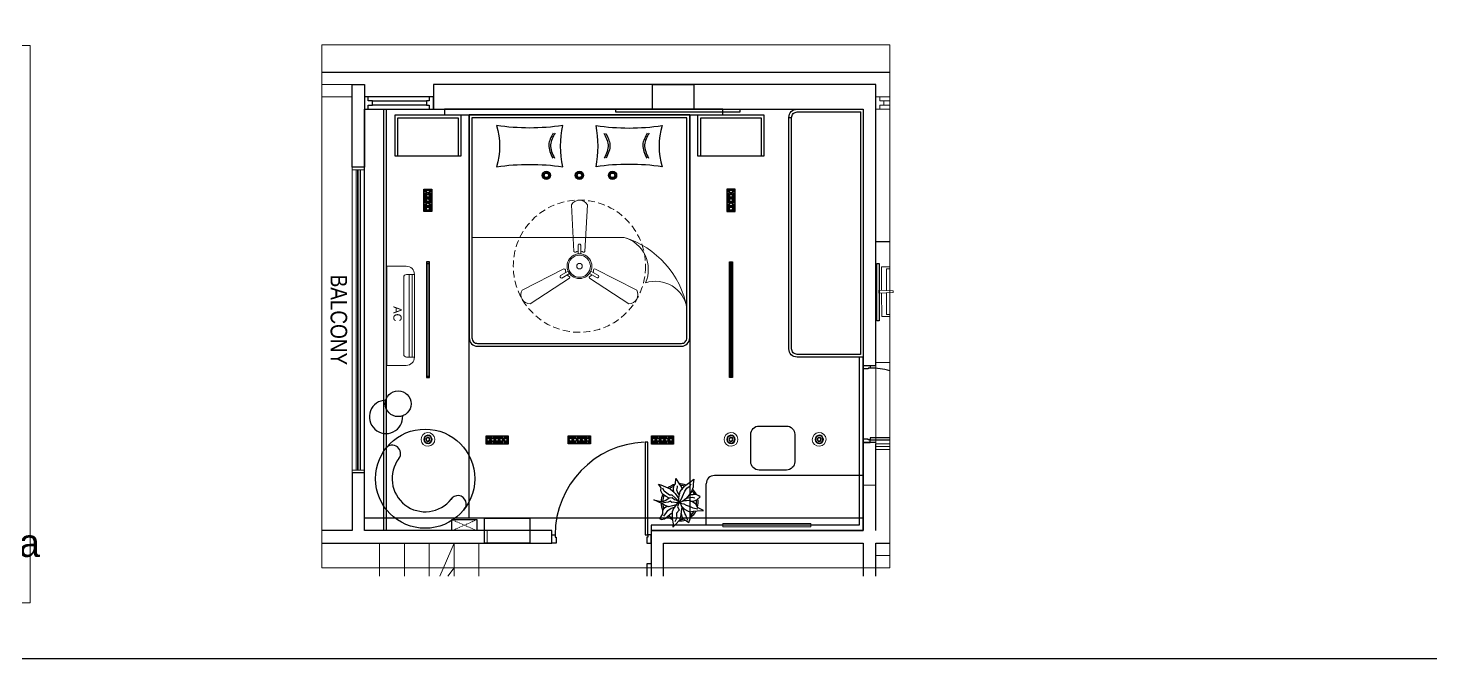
# Model space of a CAD drawing. Header units: millimetres. Extents: x 56222 to 3066687, y -650199 to -121287.
# Drawn here: x 131295 to 131804, y -184265 to -184036 of the extents above; entities that cross this region are included whole.
import ezdxf

# ---------------------------------------------------------------- set-up
doc = ezdxf.new("R2010")
doc.units = ezdxf.units.MM
doc.header["$MEASUREMENT"] = 0
for name, pattern in [('ACAD_ISO02W100', [15, 12, -3]), ('DASHED', [0.75, 0.5, -0.25]), ('DASHED2', [0.375, 0.25, -0.125]), ('DASHEDX2', [1.5, 1, -0.5])]:
    doc.linetypes.add(name, pattern=pattern)
doc.layers.add('AR DOOR', color=40, linetype='Continuous')
doc.layers.add('AR ELE-5', color=134, linetype='Continuous')
for name, color, linetype, lineweight in [('COLUMN', 1, 'Continuous', 30), ('dim05', 1, 'Continuous', 13), ('Dimension', 10, 'DASHEDX2', 20), ('el', 7, 'Continuous', 20), ('ELEC-wires', 1, 'DASHED2', 13), ('Electrical', 84, 'Continuous', 30), ('ELEVATION', 250, 'Continuous', 9), ('ELEVATION ( SPIRAL STAIR )', 250, 'Continuous', 9), ('FIRST FLOOR', 7, 'Continuous', 9), ('FIRST FLOOR ( DW_RAIL )', 7, 'Continuous', 9), ('FIRST FLOOR ( TEXT )', 7, 'Continuous', 9), ('FIRST FLOOR_( PLine )_', 251, 'Continuous', 30), ('FIRST FLOOR_( STAIR )', 251, 'Continuous', 9), ('FURNITURE', 32, 'Continuous', 9), ('GF FALSE CEILING', 6, 'Continuous', 35), ('Text', 7, 'Continuous', 15), ('TILE', 14, 'Continuous', 9), ('XX~SLAB ( BEAM )~ ( DIM )', 7, 'Continuous', 9)]:
    doc.layers.add(name, color=color, linetype=linetype, lineweight=lineweight)
doc.layers.add('XX~SLAB ( PLINE )', color=251, linetype='Continuous', plot=False)
doc.styles.add('KATHA', font='swissc.ttf')
doc.styles.get("Standard").update_dxf_attribs({"font": 'arial.ttf', "height": 6})
doc.styles.add('TEXT', font='eurr____.ttf')
pattern_1 = [(180, (110470.8833, -197093.31365), (-3e-16, -0.5), [])]

# ---------------------------------------------------------------- blocks, each defined once
blk = doc.blocks.new('*U18')
for points in [[(0, 0), (0, 1120), (-30, 1120), (-30, 0)], [(40, 0), (0, 0), (0, -30), (-10, -30), (-10, -100), (40, -100)], [(-1160, 0), (-1120, 0), (-1120, -30), (-1110, -30), (-1110, -100), (-1160, -100)]]:
    blk.add_lwpolyline(points, close=True)
at = {"layer": 'AR ELE-5', "linetype": 'ByBlock', "ltscale": 15}
blk.add_arc((2, -1), 1122, 92.373, 179.9653, dxfattribs=at)
blk = doc.blocks.new('ARPLS010')
at = {"linetype": 'ByBlock'}
for p, q in [((-0.295, 0.42), (-0.302, 0.309)), ((-0.278, 0.467), (-0.295, 0.42)), ((-0.248, 0.54), (-0.278, 0.467)), ((-0.182, 0.493), (-0.248, 0.54)), ((-0.222, 0.484), (-0.164, 0.347)), ((-0.125, 0.459), (-0.182, 0.493)), ((-0.072, 0.404), (-0.125, 0.459)), ((-0.038, 0.302), (-0.072, 0.404)), ((-0.013, 0.459), (-0.044, 0.336)), ((0.121, 0.605), (-0.013, 0.459)), ((0.077, 0.412), (0.091, 0.447)), ((0.082, 0.358), (0.077, 0.412)), ((0.091, 0.447), (0.125, 0.522)), ((0.179, 0.666), (0.121, 0.605)), ((0.174, 0.573), (0.179, 0.666)), ((0.2, 0.432), (0.174, 0.573)), ((0.203, 0.352), (0.2, 0.432)), ((0.33, 0.38), (0.252, 0.313)), ((0.409, 0.44), (0.33, 0.38)), ((0.484, 0.459), (0.409, 0.44)), ((0.542, 0.434), (0.484, 0.459)), ((0.485, 0.354), (0.533, 0.42)), ((0.533, 0.42), (0.542, 0.434)), ((-0.469, 0.226), (-0.643, 0.216)), ((-0.643, 0.216), (-0.485, 0.134)), ((-0.359, 0.148), (-0.49, 0.172)), ((-0.485, 0.134), (-0.433, 0.051)), ((-0.362, 0.24), (-0.469, 0.226)), ((-0.433, 0.051), (-0.349, -0.011)), ((-0.278, 0.254), (-0.362, 0.24)), ((-0.287, 0.106), (-0.359, 0.148)), ((-0.302, 0.309), (-0.276, 0.258)), ((-0.18, 0.073), (-0.287, 0.106)), ((-0.21, 0.227), (-0.278, 0.254)), ((-0.132, 0.18), (-0.21, 0.227)), ((-0.111, 0.036), (-0.18, 0.073)), ((-0.164, 0.347), (-0.139, 0.295)), ((-0.139, 0.295), (-0.08, 0.131)), ((-0.063, 0.111), (-0.132, 0.18)), ((-0.013, 0.022), (-0.111, 0.036)), ((-0.084, -0.034), (0.007, 0.018)), ((0.003, 0.011), (-0.076, -0.16)), ((-0.049, 0.232), (-0.065, 0.135)), ((-0.065, 0.135), (-0.024, 0.018)), ((-0.044, 0.336), (-0.049, 0.232)), ((-0.024, 0.018), (0.009, 0.005)), ((0.006, -0.002), (0.068, 0.032)), ((0.007, 0.018), (0.02, -0.121)), ((0.009, 0.005), (0.056, 0.114)), ((0.015, 0.209), (0.08, 0.288)), ((0.056, 0.114), (0.015, 0.209)), ((0.017, -0.002), (0.091, 0.009)), ((0.068, 0.032), (0.16, 0.165)), ((0.08, 0.288), (0.082, 0.358)), ((0.088, 0.065), (0.187, 0.091)), ((0.091, 0.009), (0.173, -0.011)), ((0.227, 0.157), (0.132, 0.131)), ((0.16, 0.165), (0.204, 0.254)), ((0.173, -0.011), (0.212, 0.004)), ((0.187, 0.091), (0.297, 0.116)), ((0.204, 0.254), (0.203, 0.352)), ((0.212, 0.004), (0.252, -0.03)), ((0.252, 0.313), (0.216, 0.287)), ((0.318, 0.213), (0.227, 0.157)), ((0.297, 0.116), (0.408, 0.071)), ((0.309, 0.109), (0.368, 0.128)), ((0.309, -0.01), (0.43, 0.006)), ((0.356, 0.269), (0.318, 0.213)), ((0.425, 0.373), (0.356, 0.269)), ((0.368, 0.128), (0.432, 0.176)), ((0.408, 0.071), (0.482, 0.024)), ((0.432, 0.176), (0.459, 0.236)), ((0.459, 0.303), (0.485, 0.354)), ((0.459, 0.236), (0.459, 0.303)), ((0.482, 0.024), (0.689, -0.072)), ((-0.464, -0.073), (-0.558, -0.152)), ((-0.558, -0.152), (-0.517, -0.172)), ((-0.517, -0.172), (-0.447, -0.216)), ((-0.366, -0.036), (-0.464, -0.073)), ((-0.447, -0.216), (-0.363, -0.202)), ((-0.336, -0.142), (-0.413, -0.121)), ((-0.306, -0.033), (-0.366, -0.036)), ((-0.363, -0.202), (-0.263, -0.2)), ((-0.363, -0.408), (-0.318, -0.29)), ((-0.349, -0.011), (-0.256, -0.05)), ((-0.269, -0.135), (-0.336, -0.142)), ((-0.318, -0.29), (-0.259, -0.2)), ((-0.193, -0.113), (-0.269, -0.135)), ((-0.259, -0.2), (-0.168, -0.1)), ((-0.256, -0.05), (-0.185, -0.038)), ((-0.138, -0.304), (-0.199, -0.38)), ((-0.185, -0.038), (-0.114, -0.046)), ((-0.168, -0.1), (-0.084, -0.034)), ((-0.017, -0.291), (-0.141, -0.446)), ((-0.076, -0.16), (-0.138, -0.304)), ((-0.114, -0.046), (-0.093, -0.036)), ((-0.042, -0.432), (-0.071, -0.352)), ((0.02, -0.121), (-0.017, -0.291)), ((0.059, -0.27), (0.005, -0.185)), ((0.01, -0.014), (0.017, -0.002)), ((0.078, -0.064), (0.01, -0.014)), ((0.016, -0.023), (0.116, -0.122)), ((0.07, -0.179), (0.018, -0.1)), ((0.08, -0.342), (0.059, -0.27)), ((0.066, -0.407), (0.08, -0.342)), ((0.121, -0.239), (0.07, -0.179)), ((0.138, -0.083), (0.078, -0.064)), ((0.116, -0.122), (0.201, -0.195)), ((0.184, -0.299), (0.121, -0.239)), ((0.197, -0.135), (0.138, -0.083)), ((0.141, -0.261), (0.16, -0.336)), ((0.16, -0.336), (0.15, -0.445)), ((0.252, -0.362), (0.184, -0.299)), ((0.283, -0.123), (0.197, -0.135)), ((0.201, -0.195), (0.272, -0.198)), ((0.252, -0.03), (0.309, -0.01)), ((0.376, -0.416), (0.252, -0.362)), ((0.272, -0.198), (0.311, -0.225)), ((0.277, -0.114), (0.357, -0.156)), ((0.37, -0.064), (0.283, -0.123)), ((0.311, -0.225), (0.415, -0.304)), ((0.357, -0.156), (0.455, -0.226)), ((0.462, -0.021), (0.37, -0.064)), ((0.415, -0.304), (0.447, -0.388)), ((0.455, -0.226), (0.503, -0.317)), ((0.689, -0.072), (0.462, -0.021)), ((0.503, -0.317), (0.494, -0.398)), ((-0.382, -0.625), (-0.368, -0.496)), ((-0.269, -0.533), (-0.382, -0.625)), ((-0.368, -0.496), (-0.363, -0.408)), ((-0.287, -0.45), (-0.314, -0.498)), ((-0.199, -0.38), (-0.287, -0.45)), ((-0.141, -0.446), (-0.269, -0.533)), ((0.002, -0.48), (-0.042, -0.432)), ((0.104, -0.646), (0.002, -0.48)), ((0.064, -0.446), (0.066, -0.407)), ((0.106, -0.5), (0.104, -0.646)), ((0.15, -0.445), (0.106, -0.5)), ((0.502, -0.472), (0.376, -0.416)), ((0.494, -0.398), (0.528, -0.452)), ((0.567, -0.494), (0.502, -0.472)), ((0.528, -0.452), (0.567, -0.494))]:
    blk.add_line(p, q, dxfattribs=at)
for radius, start, end in [(0.5, 126.2799, 152.7042), (0.5, 87.2367, 107.9154), (0.458, 91.6596, 104.0784), (0.5, 49.0791, 67.0324), (0.458, 49.8461, 63.9764), (0.5, 164.9216, 191.0302), (0.458, 169.9629, 188.6517), (0.458, 130.7647, 148.9789), (0.458, 5.0517, 21.9108), (0.5, 1.3782, 25.7565), (0.5, 205.1623, 226.3204), (0.458, 207.232, 224.0819), (0.458, 289.266, 306.1107), (0.458, 334.5625, 357.1532), (0.5, 333.6991, 357.5577), (0.5, 249.553, 272.4234), (0.458, 252.8522, 267.711), (0.5, 283.5324, 308.8712)]:
    blk.add_arc((0, 0), radius, start, end, dxfattribs=at)
blk = doc.blocks.new('6616')
at = {"color": 242, "linetype": 'DASHED', "true_color": 0xcd2027}
for p, q in [((386784.79, -36915.77), (386775.78, -36911.78)), ((386784.79, -36911.78), (386775.78, -36915.77))]:
    blk.add_line(p, q, dxfattribs=at)
at = {"layer": 'ELEC-wires', "color": 5, "linetype": 'ByBlock', "lineweight": 30, "ltscale": 4}
blk.add_lwpolyline([(386775.78, -36911.78), (386784.79, -36911.78), (386784.79, -36915.77), (386775.78, -36915.77)], close=True, dxfattribs=at)
blk = doc.blocks.new('ac paln')
at = {"layer": 'Electrical', "lineweight": 15}
for p, q in [((389238.69, -37646.36), (389238.69, -37610.34)), ((389238.69, -37610.34), (389245.67, -37610.34)), ((389244.81, -37642.35), (389244.81, -37614.35)), ((389245.81, -37613.35), (389248.68, -37613.35)), ((389246.82, -37643.35), (389246.82, -37613.35)), ((389247.82, -37643.35), (389247.82, -37613.35)), ((389248.68, -37613.35), (389248.68, -37643.35)), ((389248.68, -37643.35), (389248.68, -37613.35)), ((389245.67, -37646.36), (389238.69, -37646.36)), ((389245.81, -37643.35), (389248.68, -37643.35)), ((389248.68, -37643.35), (389248.68, -37643.35))]:
    blk.add_line(p, q, dxfattribs=at)
for centre, start, end in [((389245.67, -37613.35), 0, 90), ((389245.67, -37643.35), 270, 0)]:
    blk.add_arc(centre, 3.01, start, end, dxfattribs=at)
at = {"layer": 'Electrical', "lineweight": 15, "extrusion": (0, 0, -1)}
for centre, start_param, end_param in [((389245.81, -37614.35), -0.785398, 0.785398), ((389245.81, -37642.35), 3.926991, 5.497787)]:
    blk.add_ellipse(centre, major_axis=(-0.71, 0.71), ratio=1, start_param=start_param, end_param=end_param, dxfattribs=at)
at = {"layer": 'Text', "style": 'TEXT'}
blk.add_text('AC', height=3, rotation=270, dxfattribs=at).set_placement((389241.02, -37624.87))
blk = doc.blocks.new('sd  ds d')
at = {"layer": 'FURNITURE', "color": 252, "lineweight": 25, "true_color": 0x939598}
for p, q in [((131451.88, -183231.85), (131452.88, -183231.85)), ((131421.88, -183379.85), (131421.88, -183364.85)), ((131478.88, -183361.85), (131424.88, -183361.85))]:
    blk.add_line(p, q, dxfattribs=at)
for points in [[(131326.88, -183230.95), (131427.88, -183230.95), (131427.88, -183228.85), (131326.88, -183228.85)], [(131389.13, -183228.85), (131434.12, -183228.85), (131434.12, -183229.9), (131389.13, -183229.9)], [(131308.97, -183230.95), (131332.88, -183230.95), (131332.88, -183245.93), (131308.97, -183245.93)], [(131418.88, -183230.95), (131442.79, -183230.95), (131442.79, -183245.93), (131418.88, -183245.93)], [(131477.38, -183379.85), (131401.88, -183379.85), (131401.88, -183381.85), (131478.88, -183381.85), (131478.88, -183379.85), (131478.88, -183379.85), (131478.88, -183318.85), (131477.38, -183318.85)]]:
    blk.add_lwpolyline(points, close=True, dxfattribs=at)
for points in [[(131478.88, -183228.85), (131478.88, -183318.85), (131454.88, -183318.85, -0.414214), (131451.88, -183315.85), (131451.88, -183231.85, -0.414214), (131454.88, -183228.85)], [(131338.88, -183314.88), (131412.88, -183314.88, 0.414214), (131415.88, -183311.88), (131415.88, -183230.95), (131335.88, -183230.95), (131335.88, -183311.88, 0.414214)], [(131338.88, -183313.88), (131412.88, -183313.88, 0.414214), (131414.88, -183311.88), (131414.88, -183231.95), (131336.88, -183231.95), (131336.88, -183311.88, 0.414214)], [(131477.88, -183229.85), (131477.88, -183317.85), (131454.88, -183317.85, -0.414214), (131452.88, -183315.85), (131452.88, -183231.85, -0.414214), (131454.88, -183229.85)], [(131454.01, -183346.87), (131454.01, -183356.84, -0.414214), (131451.01, -183359.84), (131441.05, -183359.84, -0.414214), (131438.05, -183356.84), (131438.05, -183346.87, -0.414214), (131441.05, -183343.87), (131451.01, -183343.87, -0.414214)]]:
    blk.add_lwpolyline(points, format="xyb", close=True, dxfattribs=at)
for points in [[(131309.97, -183245.93), (131309.97, -183231.95), (131331.88, -183231.95), (131331.88, -183245.93)], [(131419.88, -183245.93), (131419.88, -183231.95), (131441.79, -183231.95), (131441.79, -183245.93)]]:
    blk.add_lwpolyline(points, dxfattribs=at)
at = {"layer": 'FURNITURE', "color": 252, "lineweight": 25, "true_color": 0x939598, "elevation": -0.01}
for points in [[(131369.81, -183249.77, -0.100586), (131369.81, -183234.77, -0.075726), (131345.81, -183234.77, -0.148967), (131345.81, -183249.77, -0.074116)], [(131381.89, -183249.77, 0.100586), (131381.89, -183234.77, 0.075726), (131405.89, -183234.77, 0.148967), (131405.89, -183249.77, 0.074116)]]:
    blk.add_lwpolyline(points, format="xyb", close=True, dxfattribs=at)
at = {"layer": 'FURNITURE', "color": 252, "lineweight": 25, "true_color": 0x939598}
for centre, radius in [((131310.1, -183335.78), 4.68), ((131319.88, -183362.98), 18), ((131319.88, -183362.98), 18)]:
    blk.add_circle(centre, radius, dxfattribs=at)
for centre, radius, start, end in [((131305.7, -183340.54), 6.05, 90.9304, 3.5731), ((131308, -183353.83), 3, 322.4256, 142.4256), ((131319.88, -183362.98), 12, 142.4256, 322.4256), ((131424.88, -183364.85), 3, 90, 180), ((131331.77, -183372.13), 3.02, 314.8302, 148.621)]:
    blk.add_arc(centre, radius, start, end, dxfattribs=at)
for points in [[(131366.39, -183237.51, -0.01), (131365.61, -183238.92, -0.01), (131363.98, -183241.92, -0.01), (131365.42, -183245.03, -0.01), (131366.18, -183246.68, -0.01)], [(131367.03, -183237.51, -0.01), (131366.26, -183238.92, -0.01), (131364.63, -183241.92, -0.01), (131366.07, -183245.03, -0.01), (131366.83, -183246.68, -0.01)], [(131384.67, -183237.51, -0.01), (131385.44, -183238.92, -0.01), (131387.07, -183241.92, -0.01), (131385.63, -183245.03, -0.01), (131384.87, -183246.68, -0.01)], [(131385.31, -183237.51, -0.01), (131386.08, -183238.92, -0.01), (131387.72, -183241.92, -0.01), (131386.27, -183245.03, -0.01), (131385.52, -183246.68, -0.01)], [(131400.5, -183237.51, -0.01), (131399.73, -183238.92, -0.01), (131398.1, -183241.92, -0.01), (131399.54, -183245.03, -0.01), (131400.3, -183246.68, -0.01)], [(131401.15, -183237.51, -0.01), (131400.38, -183238.92, -0.01), (131398.75, -183241.92, -0.01), (131400.19, -183245.03, -0.01), (131400.94, -183246.68, -0.01)]]:
    blk.add_open_spline(points, degree=3, knots=[0, 0, 0, 0, 4.577917, 9.671137, 9.671137, 9.671137, 9.671137], dxfattribs=at)
blk = doc.blocks.new('hgwg')
at = {"layer": 'Dimension', "true_color": 0xd39e00}
h = blk.add_hatch(color=42, dxfattribs=at)
h.dxf.hatch_style = 1
h.paths.add_polyline_path([(27505.71, 45.05), (27494.27, 45.05), (27494.27, 44.9), (27505.71, 44.9)])
h = blk.add_hatch(color=42, dxfattribs=at)
h.dxf.hatch_style = 1
h.paths.add_polyline_path([(27523.3, 44.9), (27509.68, 44.9), (27509.68, 44.75), (27523.3, 44.75)])
at = {"layer": 'Dimension', "color": 42, "true_color": 0xd39e00}
for p, q in [((27494.27, 45.05), (27505.71, 45.05)), ((27494.27, 44.9), (27494.27, 45.05)), ((27505.71, 45.05), (27505.71, 44.9)), ((27494.27, 44.9), (27505.71, 44.9)), ((27509.68, 44.9), (27523.3, 44.9)), ((27509.68, 44.9), (27509.68, 44.75)), ((27509.68, 44.75), (27523.3, 44.75)), ((27523.3, 44.75), (27523.3, 44.9))]:
    blk.add_line(p, q, dxfattribs=at)
at = {"layer": 'Dimension', "color": 42, "true_color": 0xd39e00, "attachment_point": 1}
for s, width, insert, char_height in [('{\\fCinzel|b0|i0|c0|p2;\\H1.5x;M\\fAmsterdam One|b0|i0|c0|p2;\\H2x;aya}', 85.3277, (27490.17, 69.17), 6), ('{\\fCinzel|b0|i0|c0|p0;SPACE     STUDIO}', 66.129, (27494.83, 47.86), 2.5)]:
    blk.add_mtext_dynamic_manual_height_columns(s, width=width, gutter_width=30, heights=[0], dxfattribs=dict(at, insert=insert, char_height=char_height))
blk = doc.blocks.new('asaasd')
at = {"layer": 'Electrical', "color": 5, "lineweight": 5, "ltscale": 8}
blk.add_ellipse((4539.27, 3683.15), major_axis=(1.69, -1.84), ratio=1, start_param=-0.785398, end_param=5.497787, dxfattribs=at)
at = {"layer": 'Electrical', "color": 5, "ltscale": 8}
for major_axis, start_param, end_param in [((1.02, -1.1), -0.785398, 5.497787), ((-1.01, -0.93), 0.785398, 7.068583), ((-0.544, -0.501), 0.785398, 7.068583), ((-0.453, -0.417), 0.785398, 7.068583)]:
    blk.add_ellipse((4539.27, 3683.15), major_axis=major_axis, ratio=1, start_param=start_param, end_param=end_param, dxfattribs=at)

msp = doc.modelspace()

# ---------------------------------------------------------------- hatches: boundary and pattern name
at = {"layer": 'Electrical', "lineweight": 25, "true_color": 0x000000}
h = msp.add_hatch(dxfattribs=at)
h.set_pattern_fill('ANSI31', color=18, scale=4, angle=135)
h.set_pattern_definition(pattern_1)
h.paths.add_polyline_path([(131438.722, -184099.791), (131439.772, -184100.66, -0.6754013), (131440.912, -184101.119, -0.1553602), (131440.79, -184101.502), (131441.539, -184102.121), (131441.722, -184102.121), (131441.722, -184094.032), (131438.722, -184094.032)])
h.paths.add_polyline_path([(131439.587, -184094.896, -1), (131440.912, -184094.896, -1)], flags=16)
h.paths.add_polyline_path([(131440.912, -184096.452, -1), (131439.587, -184096.452, -1)], flags=16)
h.paths.add_polyline_path([(131439.72, -184094.896, -1), (131440.779, -184094.896, -1)], flags=0)
h.paths.add_polyline_path([(131440.779, -184096.452, -1), (131439.72, -184096.452, -1)], flags=0)
h.paths.add_polyline_path([(131440.912, -184098.008, -1), (131439.587, -184098.008, -1)], flags=16)
h.paths.add_polyline_path([(131440.779, -184098.008, -1), (131439.72, -184098.008, -1)], flags=0)
h.paths.add_polyline_path([(131440.912, -184099.563, -1), (131439.587, -184099.563, -1)], flags=16)
h.paths.add_polyline_path([(131440.779, -184099.563, -1), (131439.72, -184099.563, -1)], flags=0)
h.paths.add_polyline_path([(131439.772, -184100.66), (131438.722, -184099.791), (131438.722, -184102.121), (131441.539, -184102.121), (131440.79, -184101.502, -0.7310619), (131439.587, -184101.119, -0.1937438)], flags=17)
h = msp.add_hatch(dxfattribs=at)
h.set_pattern_fill('ANSI31', color=18, scale=4, angle=135)
h.set_pattern_definition(pattern_1)
h.paths.add_polyline_path([(131551.777, -184099.791), (131550.727, -184100.66, 0.6754013), (131549.587, -184101.119, 0.1553602), (131549.709, -184101.502), (131548.96, -184102.121), (131548.777, -184102.121), (131548.777, -184094.032), (131551.777, -184094.032)])
h.paths.add_polyline_path([(131550.912, -184094.896, 1), (131549.587, -184094.896, 1)], flags=16)
h.paths.add_polyline_path([(131549.587, -184096.452, 1), (131550.912, -184096.452, 1)], flags=16)
h.paths.add_polyline_path([(131550.779, -184094.896, 1), (131549.72, -184094.896, 1)], flags=0)
h.paths.add_polyline_path([(131549.72, -184096.452, 1), (131550.779, -184096.452, 1)], flags=0)
h.paths.add_polyline_path([(131549.587, -184098.008, 1), (131550.912, -184098.008, 1)], flags=16)
h.paths.add_polyline_path([(131549.72, -184098.008, 1), (131550.779, -184098.008, 1)], flags=0)
h.paths.add_polyline_path([(131549.587, -184099.563, 1), (131550.912, -184099.563, 1)], flags=16)
h.paths.add_polyline_path([(131549.72, -184099.563, 1), (131550.779, -184099.563, 1)], flags=0)
h.paths.add_polyline_path([(131550.727, -184100.66), (131551.777, -184099.791), (131551.777, -184102.121), (131548.96, -184102.121), (131549.709, -184101.502, 0.7310619), (131550.912, -184101.119, 0.1937438)], flags=17)
h = msp.add_hatch(dxfattribs=at)
h.set_pattern_fill('ANSI31', color=18, scale=4, angle=225)
h.set_pattern_definition([(270, (144460.6246, -205154.4013), (0.5, -3e-16), [])])
h.paths.add_polyline_path([(131467.102, -184186.563), (131467.971, -184185.513, -0.6754013), (131468.43, -184184.373, -0.1553602), (131468.813, -184184.495), (131469.432, -184183.746), (131469.432, -184183.563), (131461.343, -184183.563), (131461.343, -184186.563)])
h.paths.add_polyline_path([(131462.207, -184185.697, -1), (131462.207, -184184.373, -1)], flags=16)
h.paths.add_polyline_path([(131463.763, -184184.373, -1), (131463.763, -184185.697, -1)], flags=16)
h.paths.add_polyline_path([(131462.207, -184185.565, -1), (131462.207, -184184.505, -1)], flags=0)
h.paths.add_polyline_path([(131463.763, -184184.505, -1), (131463.763, -184185.565, -1)], flags=0)
h.paths.add_polyline_path([(131465.318, -184184.373, -1), (131465.318, -184185.697, -1)], flags=16)
h.paths.add_polyline_path([(131465.318, -184184.505, -1), (131465.318, -184185.565, -1)], flags=0)
h.paths.add_polyline_path([(131466.874, -184184.373, -1), (131466.874, -184185.697, -1)], flags=16)
h.paths.add_polyline_path([(131466.874, -184184.505, -1), (131466.874, -184185.565, -1)], flags=0)
h.paths.add_polyline_path([(131467.971, -184185.513), (131467.102, -184186.563), (131469.432, -184186.563), (131469.432, -184183.746), (131468.813, -184184.495, -0.7310619), (131468.43, -184185.697, -0.1937438)], flags=17)
h = msp.add_hatch(dxfattribs=at)
h.set_pattern_fill('ANSI31', color=18, scale=4, angle=225)
h.set_pattern_definition([(270, (144490.4864, -205154.37367), (0.5, -3e-16), [])])
h.paths.add_polyline_path([(131496.964, -184186.535), (131497.833, -184185.485, -0.6754013), (131498.292, -184184.345, -0.1553602), (131498.674, -184184.467), (131499.294, -184183.718), (131499.294, -184183.535), (131491.205, -184183.535), (131491.205, -184186.535)])
h.paths.add_polyline_path([(131492.069, -184185.67, -1), (131492.069, -184184.345, -1)], flags=16)
h.paths.add_polyline_path([(131493.625, -184184.345, -1), (131493.625, -184185.67, -1)], flags=16)
h.paths.add_polyline_path([(131492.069, -184185.537, -1), (131492.069, -184184.478, -1)], flags=0)
h.paths.add_polyline_path([(131493.625, -184184.478, -1), (131493.625, -184185.537, -1)], flags=0)
h.paths.add_polyline_path([(131495.18, -184184.345, -1), (131495.18, -184185.67, -1)], flags=16)
h.paths.add_polyline_path([(131495.18, -184184.478, -1), (131495.18, -184185.537, -1)], flags=0)
h.paths.add_polyline_path([(131496.736, -184184.345, -1), (131496.736, -184185.67, -1)], flags=16)
h.paths.add_polyline_path([(131496.736, -184184.478, -1), (131496.736, -184185.537, -1)], flags=0)
h.paths.add_polyline_path([(131497.833, -184185.485), (131496.964, -184186.535), (131499.294, -184186.535), (131499.294, -184183.718), (131498.674, -184184.467, -0.7310619), (131498.292, -184185.67, -0.1937438)], flags=17)
h = msp.add_hatch(dxfattribs=at)
h.set_pattern_fill('ANSI31', color=18, scale=4, angle=225)
h.set_pattern_definition([(270, (144520.6246, -205154.4013), (0.5, -3e-16), [])])
h.paths.add_polyline_path([(131527.102, -184186.563), (131527.971, -184185.513, -0.6754013), (131528.43, -184184.373, -0.1553602), (131528.813, -184184.495), (131529.432, -184183.746), (131529.432, -184183.563), (131521.343, -184183.563), (131521.343, -184186.563)])
h.paths.add_polyline_path([(131522.207, -184185.697, -1), (131522.207, -184184.373, -1)], flags=16)
h.paths.add_polyline_path([(131523.763, -184184.373, -1), (131523.763, -184185.697, -1)], flags=16)
h.paths.add_polyline_path([(131522.207, -184185.565, -1), (131522.207, -184184.505, -1)], flags=0)
h.paths.add_polyline_path([(131523.763, -184184.505, -1), (131523.763, -184185.565, -1)], flags=0)
h.paths.add_polyline_path([(131525.318, -184184.373, -1), (131525.318, -184185.697, -1)], flags=16)
h.paths.add_polyline_path([(131525.318, -184184.505, -1), (131525.318, -184185.565, -1)], flags=0)
h.paths.add_polyline_path([(131526.874, -184184.373, -1), (131526.874, -184185.697, -1)], flags=16)
h.paths.add_polyline_path([(131526.874, -184184.505, -1), (131526.874, -184185.565, -1)], flags=0)
h.paths.add_polyline_path([(131527.971, -184185.513), (131527.102, -184186.563), (131529.432, -184186.563), (131529.432, -184183.746), (131528.813, -184184.495, -0.7310619), (131528.43, -184185.697, -0.1937438)], flags=17)

# ---------------------------------------------------------------- linework, layer by layer
for points in [[(131600.749, -184158.008), (131600.749, -184159.008), (131599.999, -184159.008), (131599.999, -184159.258), (131598.249, -184159.258), (131598.249, -184158.008)], [(131600.749, -184186.008), (131600.749, -184185.008), (131599.999, -184185.008), (131599.999, -184184.758), (131598.249, -184184.758), (131598.249, -184186.008)]]:
    msp.add_lwpolyline(points, close=True)
msp.add_lwpolyline([(131607.871, -184184.258), (131600.749, -184184.258), (131600.749, -184185.008), (131607.871, -184185.008)])
at = {"layer": 'AR ELE-5', "linetype": 'ByBlock', "ltscale": 15}
msp.add_arc((131600.732, -184187.049), 28.041, 75.25196, 89.96526, dxfattribs=at)
at = {"layer": 'COLUMN'}
for points in [[(131536.749, -184056.008), (131536.749, -184065.008), (131521.749, -184065.008), (131521.749, -184056.008)], [(131477.249, -184213.508), (131477.249, -184222.508), (131460.749, -184222.508), (131460.749, -184213.508)]]:
    msp.add_lwpolyline(points, close=True, dxfattribs=at)
at = {"layer": 'Dimension', "color": 42, "linetype": 'Continuous', "true_color": 0xd39e00}
msp.add_lwpolyline([(131009.349, -184041.903), (131295.87, -184041.903), (131295.87, -184244.17), (131009.349, -184244.17)], close=True, dxfattribs=at)
at = {"layer": 'Electrical', "lineweight": 15, "ltscale": 20}
for p, q in [((131492.364, -184099.694), (131493.249, -184116.684)), ((131497.249, -184116.684), (131498.134, -184099.694)), ((131494.749, -184117.535), (131494.749, -184114.295)), ((131495.749, -184114.322), (131495.749, -184117.535)), ((131489.639, -184122.938), (131474.482, -184130.666)), ((131488.343, -184125.418), (131491.126, -184123.811)), ((131491.627, -184124.677), (131488.82, -184126.297)), ((131501.656, -184126.283), (131498.872, -184124.677)), ((131499.372, -184123.811), (131502.179, -184125.431)), ((131516.017, -184130.666), (131500.86, -184122.937)), ((131477.368, -184135.664), (131491.639, -184126.402)), ((131498.86, -184126.401), (131513.132, -184135.663))]:
    msp.add_line(p, q, dxfattribs=at)
at = {"layer": 'Electrical', "color": 240, "true_color": 0xed1f24}
for points in [[(131438.722, -184102.121), (131438.722, -184094.032), (131441.722, -184094.032), (131441.722, -184102.121)], [(131551.777, -184102.121), (131551.777, -184094.032), (131548.777, -184094.032), (131548.777, -184102.121)], [(131469.432, -184186.563), (131461.343, -184186.563), (131461.343, -184183.563), (131469.432, -184183.563)], [(131499.294, -184186.535), (131491.205, -184186.535), (131491.205, -184183.535), (131499.294, -184183.535)], [(131529.432, -184186.563), (131521.343, -184186.563), (131521.343, -184183.563), (131529.432, -184183.563)]]:
    msp.add_lwpolyline(points, close=True, dxfattribs=at)
at = {"layer": 'Electrical', "color": 7, "lineweight": 30}
for points in [[(131439.728, -184120.45), (131439.728, -184162.45), (131440.787, -184162.45), (131440.787, -184120.45)], [(131550.771, -184120.45), (131550.771, -184162.45), (131549.711, -184162.45), (131549.711, -184120.45)]]:
    msp.add_lwpolyline(points, close=True, dxfattribs=at)
at = {"layer": 'Electrical', "color": 175, "lineweight": 30, "ltscale": 8, "true_color": 0x4554a5}
for points in [[(131440.56, -184162.051), (131439.939, -184162.051), (131439.939, -184120.964), (131440.56, -184120.964)], [(131440.542, -184162.033), (131439.957, -184162.033), (131439.957, -184120.982), (131440.542, -184120.982)], [(131549.939, -184162.051), (131550.56, -184162.051), (131550.56, -184120.964), (131549.939, -184120.964)], [(131549.957, -184162.033), (131550.542, -184162.033), (131550.542, -184120.982), (131549.957, -184120.982)]]:
    msp.add_lwpolyline(points, close=True, dxfattribs=at)
at = {"layer": 'Electrical', "color": 18, "ltscale": 8, "true_color": 0x000000}
for centre, radius in [((131483.249, -184089.008), 1.504), ((131483.249, -184089.008), 1.304), ((131483.249, -184089.008), 0.904), ((131483.249, -184089.008), 0.804), ((131495.249, -184089.008), 1.504), ((131495.249, -184089.008), 1.304), ((131495.249, -184089.008), 0.904), ((131495.249, -184089.008), 0.804), ((131507.249, -184089.008), 1.504), ((131507.249, -184089.008), 1.304), ((131507.249, -184089.008), 0.904), ((131507.249, -184089.008), 0.804)]:
    msp.add_circle(centre, radius, dxfattribs=at)
at = {"layer": 'Electrical', "color": 18, "lineweight": 25, "true_color": 0x000000}
for centre, radius in [((131440.249, -184094.896), 0.662), ((131550.249, -184094.896), 0.662), ((131440.249, -184096.452), 0.662), ((131440.249, -184098.008), 0.662), ((131440.249, -184099.563), 0.662), ((131440.249, -184094.896), 0.53), ((131440.249, -184096.452), 0.53), ((131440.249, -184098.008), 0.53), ((131440.249, -184099.563), 0.53), ((131550.249, -184096.452), 0.662), ((131550.249, -184098.008), 0.662), ((131550.249, -184099.563), 0.662), ((131550.249, -184094.896), 0.53), ((131550.249, -184096.452), 0.53), ((131550.249, -184098.008), 0.53), ((131550.249, -184099.563), 0.53), ((131440.249, -184101.119), 0.662), ((131440.249, -184101.119), 0.53), ((131550.249, -184101.119), 0.662), ((131550.249, -184101.119), 0.53), ((131462.207, -184185.035), 0.662), ((131462.207, -184185.035), 0.53), ((131463.763, -184185.035), 0.662), ((131463.763, -184185.035), 0.53), ((131465.318, -184185.035), 0.662), ((131465.318, -184185.035), 0.53), ((131466.874, -184185.035), 0.662), ((131466.874, -184185.035), 0.53), ((131468.43, -184185.035), 0.662), ((131468.43, -184185.035), 0.53), ((131492.069, -184185.008), 0.662), ((131492.069, -184185.008), 0.53), ((131493.625, -184185.008), 0.662), ((131493.625, -184185.008), 0.53), ((131495.18, -184185.008), 0.662), ((131495.18, -184185.008), 0.53), ((131496.736, -184185.008), 0.662), ((131496.736, -184185.008), 0.53), ((131498.292, -184185.008), 0.662), ((131498.292, -184185.008), 0.53), ((131522.207, -184185.035), 0.662), ((131522.207, -184185.035), 0.53), ((131523.763, -184185.035), 0.662), ((131523.763, -184185.035), 0.53), ((131525.318, -184185.035), 0.662), ((131525.318, -184185.035), 0.53), ((131526.874, -184185.035), 0.662), ((131526.874, -184185.035), 0.53), ((131528.43, -184185.035), 0.662), ((131528.43, -184185.035), 0.53)]:
    msp.add_circle(centre, radius, dxfattribs=at)
at = {"layer": 'Electrical', "linetype": 'DASHED', "lineweight": 15, "ltscale": 5}
msp.add_circle((131495.249, -184122.008), 24, dxfattribs=at)
at = {"layer": 'Electrical', "lineweight": 15, "ltscale": 20}
for centre, major_axis, start_param, end_param in [((131495.249, -184101.32), (2.342, 2.342), -0.2721361, 1.8429674), ((131495.245, -184114.489), (0.376, 0.376), -0.4655363, 1.9836178), ((131495.249, -184122.008), (3.182, -3.182), 3.141610145497995, 9.42479545267758), ((131495.249, -184122.008), (2.828, -2.828), 0.0000175, 6.2832028), ((131493.722, -184116.421), (0.382, 0.382), 2.8630143, 4.2577845), ((131495.249, -184118.93), (1.705, -1.705), 2.5650573, 2.9513076), ((131495.249, -184118.93), (1.705, 1.705), 0.19032, 0.5765703), ((131496.777, -184116.421), (0.382, -0.382), 5.1670285, 6.5617986), ((131489.648, -184123.478), (0.382, -0.382), 0.9782383, 2.3730084), ((131492.584, -184123.547), (1.705, -1.705), 3.8555115, 4.2417618), ((131495.249, -184122.008), (0.707, 0.707), 1.5708138, 7.8539991), ((131497.915, -184123.547), (1.705, 1.705), 5.1830512, 5.5693015), ((131500.851, -184123.478), (0.382, -0.382), 2.3394156, 3.7341857), ((131488.74, -184125.771), (0.376, -0.376), 3.1996551, 5.6488092), ((131492.584, -184123.547), (1.705, -1.705), 4.6594524, 5.0457027), ((131491.175, -184126.124), (0.382, 0.382), -1.3257759, 0.0689943), ((131499.324, -184126.123), (0.382, -0.382), 3.0726334, 4.4674035), ((131497.915, -184123.547), (1.705, 1.705), 4.3791102, 4.7653605), ((131501.763, -184125.763), (0.376, 0.376), 3.7232539, 6.172408), ((131477.333, -184132.352), (2.342, -2.342), 3.3930553, 5.5081589), ((131513.166, -184132.351), (2.342, -2.342), 5.4874504, 7.602554)]:
    msp.add_ellipse(centre, major_axis=major_axis, ratio=1, start_param=start_param, end_param=end_param, dxfattribs=at)
at = {"layer": 'ELEVATION', "lineweight": 0}
msp.add_lwpolyline([(131607.871, -184041.611), (131607.871, -184231.498), (131401.772, -184231.498), (131401.772, -184041.611)], close=True, dxfattribs=at)
at = {"layer": 'ELEVATION ( SPIRAL STAIR )', "color": 5}
msp.add_lwpolyline([(131579.209, -184215.426), (131579.209, -184216.576), (131547.249, -184216.576), (131547.249, -184215.426)], close=True, dxfattribs=at)
at = {"layer": 'FIRST FLOOR'}
for p, q in [((131412.749, -184218.008), (131412.749, -184056.008)), ((131442.249, -184056.008), (131442.249, -184065.008)), ((131602.749, -184056.008), (131602.749, -184210.508)), ((131417.249, -184065.008), (131598.249, -184065.008)), ((131417.249, -184086.008), (131417.249, -184065.008)), ((131598.249, -184065.008), (131598.249, -184158.008)), ((131602.749, -184065.008), (131607.871, -184065.008)), ((131417.249, -184086.008), (131412.749, -184086.008)), ((131598.249, -184158.008), (131602.749, -184158.008)), ((131598.249, -184186.008), (131598.249, -184215.008)), ((131417.249, -184197.008), (131412.749, -184197.008)), ((131417.249, -184218.008), (131417.249, -184197.008)), ((131598.249, -184201.508), (131602.749, -184201.508)), ((131401.772, -184218.008), (131412.749, -184218.008)), ((131417.249, -184218.008), (131461.749, -184218.008)), ((131461.749, -184222.508), (131461.749, -184218.008)), ((131598.249, -184218.008), (131521.249, -184218.008)), ((131521.249, -184218.008), (131521.249, -184234.498)), ((131401.772, -184222.508), (131485.249, -184222.508)), ((131598.249, -184222.508), (131525.749, -184222.508)), ((131525.749, -184222.508), (131525.749, -184234.498)), ((131598.249, -184222.508), (131598.249, -184234.498)), ((131602.749, -184222.508), (131607.871, -184222.508)), ((131602.749, -184222.508), (131602.749, -184234.498))]:
    msp.add_line(p, q, dxfattribs=at)
at = {"layer": 'FIRST FLOOR', "ltscale": 0.7}
msp.add_lwpolyline([(131401.772, -184051.508), (131607.871, -184051.508)], dxfattribs=at)
at = {"layer": 'FIRST FLOOR'}
msp.add_lwpolyline([(131401.772, -184056.008), (131412.749, -184056.008), (131412.749, -184060.508), (131401.772, -184060.508)], dxfattribs=at)
at = {"layer": 'FIRST FLOOR', "color": 1, "linetype": 'ACAD_ISO02W100', "ltscale": 0.7}
msp.add_lwpolyline([(131401.772, -184056.008), (131412.749, -184056.008)], dxfattribs=at)
at = {"layer": 'FIRST FLOOR ( DW_RAIL )'}
for points in [[(131607.871, -184063.508), (131605.749, -184063.508), (131605.749, -184062.008), (131604.249, -184062.008), (131604.249, -184060.508), (131602.749, -184060.508), (131602.749, -184065.008), (131604.249, -184065.008), (131604.249, -184063.508), (131605.749, -184063.508), (131605.749, -184062.008), (131607.871, -184062.008)], [(131607.871, -184060.508), (131602.749, -184060.508), (131602.749, -184065.008), (131607.871, -184065.008)], [(131412.749, -184087.008), (131417.249, -184087.008)], [(131417.249, -184196.008), (131412.749, -184196.008)]]:
    msp.add_lwpolyline(points, dxfattribs=at)
for points in [[(131414.749, -184087.008), (131414.749, -184196.008), (131414.249, -184196.008), (131414.249, -184087.008)], [(131415.749, -184087.008), (131415.749, -184196.008), (131415.249, -184196.008), (131415.249, -184087.008)]]:
    msp.add_lwpolyline(points, close=True, dxfattribs=at)
at = {"layer": 'FIRST FLOOR_( PLine )_'}
for p, q in [((131602.749, -184186.008), (131598.249, -184186.008)), ((131598.249, -184186.008), (131598.249, -184218.008)), ((131602.749, -184218.008), (131602.749, -184186.508)), ((131598.249, -184218.008), (131521.249, -184218.008)), ((131521.249, -184218.008), (131521.249, -184234.498)), ((131525.749, -184234.498), (131525.749, -184222.508)), ((131525.749, -184222.508), (131598.249, -184222.508)), ((131598.249, -184222.508), (131598.249, -184234.498)), ((131602.749, -184234.498), (131602.749, -184222.508)), ((131602.749, -184222.508), (131607.871, -184222.508))]:
    msp.add_line(p, q, dxfattribs=at)
msp.add_lwpolyline([(131417.249, -184065.008), (131417.249, -184086.008), (131412.749, -184086.008), (131412.749, -184056.008), (131417.249, -184056.008), (131417.249, -184056.008), (131417.249, -184056.008), (131417.249, -184065.008)], close=True, dxfattribs=at)
for points in [[(131598.249, -184056.008), (131442.249, -184056.008), (131442.249, -184065.008), (131598.249, -184065.008)], [(131598.249, -184065.008), (131598.249, -184158.008), (131602.749, -184158.008), (131602.749, -184056.008), (131598.249, -184056.008)], [(131401.772, -184222.508), (131485.249, -184222.508), (131485.249, -184218.008), (131417.249, -184218.008), (131417.249, -184197.008), (131412.749, -184197.008), (131412.749, -184218.008), (131401.772, -184218.008)]]:
    msp.add_lwpolyline(points, dxfattribs=at)
at = {"layer": 'FIRST FLOOR_( STAIR )'}
for p, q in [((131422.749, -184234.498), (131422.749, -184222.508)), ((131431.749, -184234.498), (131431.749, -184222.508)), ((131440.749, -184234.498), (131440.749, -184222.508)), ((131449.749, -184234.498), (131449.749, -184222.508)), ((131458.749, -184234.498), (131458.749, -184222.508))]:
    msp.add_line(p, q, dxfattribs=at)
msp.add_lwpolyline([(131444.611, -184234.498), (131449.749, -184222.508), (131449.749, -184231.508), (131447.507, -184234.498)], dxfattribs=at)
at = {"layer": 'FURNITURE', "lineweight": 30}
for p, q in [((131424.249, -184218.008), (131424.249, -184065.008)), ((131425.249, -184218.008), (131425.249, -184065.008))]:
    msp.add_line(p, q, dxfattribs=at)
at = {"layer": 'FURNITURE'}
for p, q in [((131575.249, -184066.008), (131597.345, -184066.008)), ((131602.749, -184186.508), (131607.871, -184186.508)), ((131602.749, -184187.508), (131607.871, -184187.508)), ((131602.749, -184188.508), (131607.871, -184188.508))]:
    msp.add_line(p, q, dxfattribs=at)
at = {"layer": 'FURNITURE', "color": 9, "true_color": 0xc7c8ca}
msp.add_line((131456.249, -184111.533), (131511.442, -184111.533), dxfattribs=at)
at = {"layer": 'FURNITURE', "color": 5, "lineweight": 30, "ltscale": 10000}
msp.add_line((131602.749, -184113.008), (131607.871, -184113.008), dxfattribs=at)
at = {"layer": 'FURNITURE'}
for points in [[(131607.871, -184113.008), (131602.749, -184113.008), (131602.749, -184065.008), (131607.871, -184065.008)], [(131607.871, -184157.008), (131602.749, -184157.008), (131602.749, -184113.008), (131607.871, -184113.008)], [(131607.871, -184122.258), (131604.91, -184122.26), (131604.915, -184130.772)], [(131607.871, -184122.978), (131606.711, -184122.979), (131606.716, -184130.858)], [(131604.916, -184131.749), (131604.931, -184140.26), (131607.871, -184140.258)], [(131606.716, -184131.661), (131606.731, -184139.538), (131607.871, -184139.538)], [(131607.871, -184227.008), (131602.843, -184227.008), (131602.843, -184222.508), (131607.871, -184222.508)]]:
    msp.add_lwpolyline(points, dxfattribs=at)
at = {"layer": 'FURNITURE', "color": 9, "true_color": 0xc7c8ca}
msp.add_lwpolyline([(131519.238, -184128.054, 0.4510747), (131511.442, -184111.533, -0.2776575), (131534.249, -184137.176, 0.4593765), (131519.238, -184128.054)], format="xyb", close=True, dxfattribs=at)
at = {"layer": 'FURNITURE', "color": 5, "lineweight": 30, "ltscale": 10000}
msp.add_lwpolyline([(131603.956, -184120.967), (131603.956, -184141.835), (131603.217, -184141.835), (131603.217, -184120.967)], close=True, dxfattribs=at)
at = {"layer": 'FURNITURE'}
msp.add_lwpolyline([(131609.132, -184130.972), (131609.133, -184131.544), (131603.836, -184131.801), (131603.835, -184130.721)], close=True, dxfattribs=at)
at = {"layer": 'FURNITURE', "lineweight": 30}
msp.add_lwpolyline([(131519.784, -184234.498), (131519.782, -184229.957), (131521.226, -184229.957), (131521.227, -184234.498)], dxfattribs=at)
at = {"layer": 'GF FALSE CEILING', "color": 6, "lineweight": 30}
msp.add_lwpolyline([(131417.249, -184065.008), (131598.249, -184065.008), (131598.249, -184213.508), (131417.249, -184213.508)], close=True, dxfattribs=at)
at = {"layer": 'TILE', "color": 9, "lineweight": 20, "true_color": 0xc7c8ca}
msp.add_line((131417.249, -184213.508), (131598.249, -184213.508), dxfattribs=at)
at = {"layer": 'TILE', "color": 242, "lineweight": 30, "true_color": 0xcd2027}
msp.add_line((131485.249, -184218.008), (131477.249, -184218.008), dxfattribs=at)
for points in [[(131001.376, -183835.746), (132066.755, -183835.746), (132066.755, -184264.583), (131001.376, -184264.583)], [(131455.249, -184067.106), (131535.249, -184067.106), (131535.249, -184213.508), (131455.249, -184213.508)]]:
    msp.add_lwpolyline(points, close=True, dxfattribs=at)
at = {"layer": 'XX~SLAB ( BEAM )~ ( DIM )'}
msp.add_lwpolyline([(131417.249, -184086.008), (131417.249, -184197.008), (131412.749, -184197.008), (131412.749, -184086.008)], close=True, dxfattribs=at)
at = {"layer": 'XX~SLAB ( PLINE )'}
msp.add_lwpolyline([(131401.772, -184051.508), (131607.871, -184051.508)], dxfattribs=at)
msp.add_lwpolyline([(131442.249, -184060.508), (131440.749, -184060.508), (131440.749, -184062.008), (131439.718, -184062.008), (131439.718, -184063.508), (131420.097, -184063.508), (131420.097, -184062.008), (131418.597, -184062.008), (131418.597, -184060.508), (131417.249, -184060.508), (131417.249, -184065.008), (131418.597, -184065.008), (131418.597, -184063.508), (131420.097, -184063.508), (131420.097, -184062.008), (131439.718, -184062.008), (131439.718, -184063.508), (131440.749, -184063.508), (131440.749, -184065.008), (131442.249, -184065.008), (131442.249, -184060.508), (131417.249, -184060.508), (131417.249, -184065.008), (131442.249, -184065.008)], close=True, dxfattribs=at)

# ---------------------------------------------------------------- block references
at = {"xscale": -1, "rotation": 180}
for p in [(126900.981, -180501.742), (127010.981, -180501.742), (127042.981, -180501.742)]:
    msp.add_blockref('asaasd', p, dxfattribs=at)
at = {"xscale": 13.47973786482115, "yscale": 13.47973786482115, "zscale": 13.47973786482115, "rotation": 180.106449045987}
msp.add_blockref('ARPLS010', (131531.585, -184207.759), dxfattribs=at)
at = {"layer": 'AR DOOR', "linetype": 'ByBlock', "lineweight": -2, "extrusion": (0, 0, -1), "xscale": -0.02999999999996949, "yscale": 0.02999999999996949, "zscale": -0.02999999999996949}
msp.add_blockref('*U18', (-131520.049, -184219.508), dxfattribs=at)
at = {"layer": 'dim05', "color": 27, "lineweight": 25, "true_color": 0x7d5120}
msp.add_blockref('ac paln', (-257813.309, -146511.658), dxfattribs=at)
at = {"layer": 'Dimension', "color": 42, "true_color": 0xd39e00, "xscale": 0.5655171397678427, "yscale": 0.5655171397678427, "zscale": 0.5655171397678427}
msp.add_blockref('hgwg', (115725.668, -184256.48), dxfattribs=at)
at = {"layer": 'el', "color": 1}
msp.add_blockref('6616', (-255326.806, -147302.237), dxfattribs=at)
at = {"layer": 'TILE', "color": 242, "lineweight": 30, "true_color": 0xcd2027}
msp.add_blockref('sd  ds d', (119.368, -836.159), dxfattribs=at)

# ---------------------------------------------------------------- texts
at = {"layer": 'FIRST FLOOR ( TEXT )', "insert": (131407.9, -184141.496), "char_height": 6, "attachment_point": 5, "rotation": 270, "style": 'KATHA'}
msp.add_mtext('BALCONY', dxfattribs=at)

doc.saveas('drawing.dxf')
